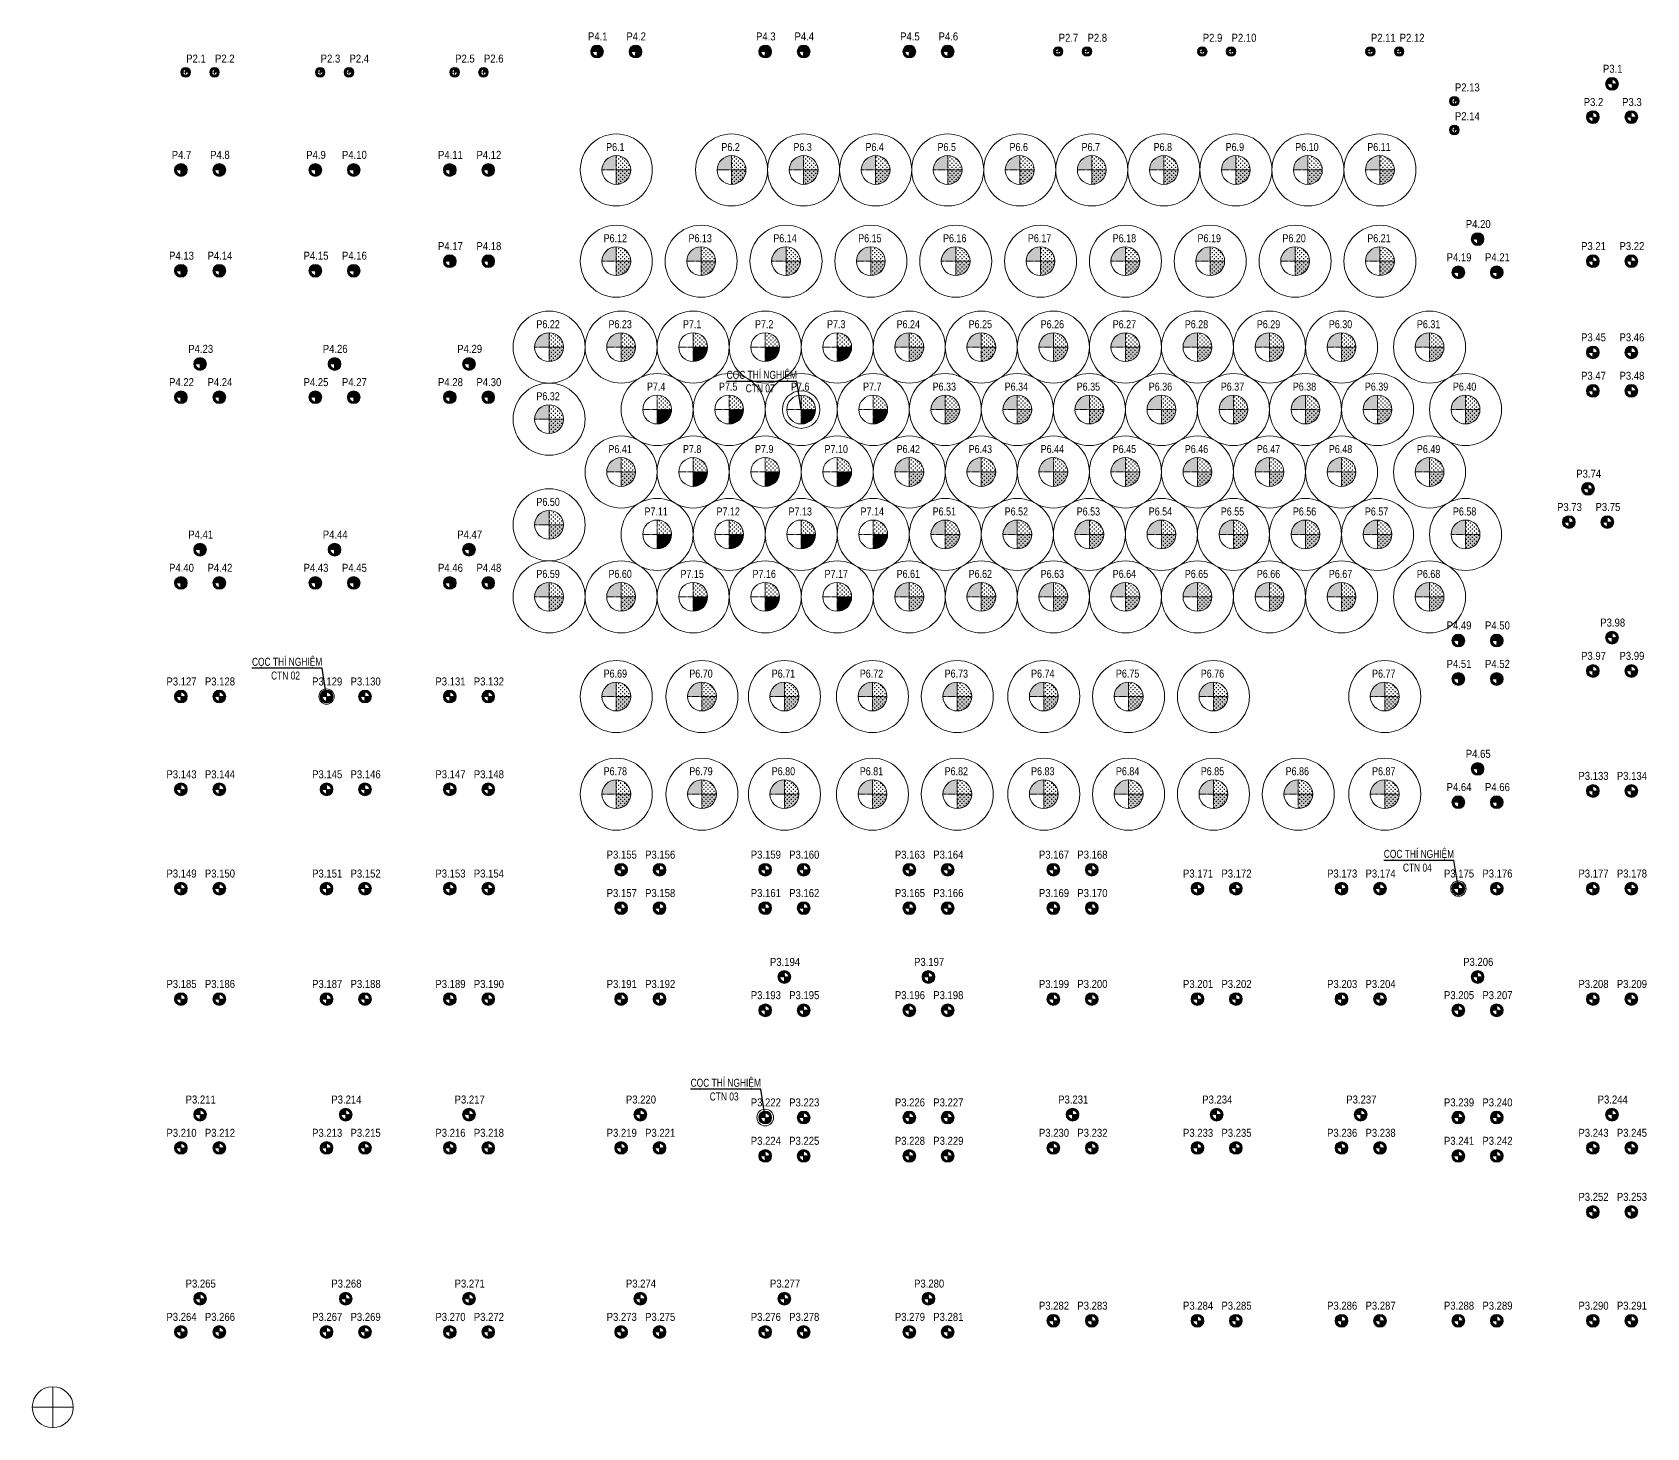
# Model space of a CAD drawing. Header units: millimetres. Extents: x -1281 to 210260, y -1281 to 85902.
# Drawn here: x -1281 to 99564, y -1281 to 85902 of the extents above; entities that cross this region are included whole.
import ezdxf
from ezdxf.enums import TextEntityAlignment as Align

# ---------------------------------------------------------------- set-up
doc = ezdxf.new("R2010")
doc.units = ezdxf.units.MM
doc.linetypes.add('CENTER2', pattern=[1.125, 0.75, -0.125, 0.125, -0.125])
doc.layers.get('0').update_dxf_attribs({"lineweight": 20})
doc.layers.get('Defpoints').update_dxf_attribs({"color": 151, "lineweight": 9})
doc.layers.add('3T-PileName', color=4, linetype='Continuous')
for name, color, linetype, lineweight in [('NDC_S_AXIS', 5, 'CENTER2', 13), ('NDC_S_DIM', 1, 'Continuous', 15), ('NDC_S_HATCH MATERIAL', 8, 'Continuous', 13), ('NDC_S_VN TEXT', 7, 'Continuous', 20)]:
    doc.layers.add(name, color=color, linetype=linetype, lineweight=lineweight)
doc.styles.add('DTC-250', font='arial.ttf', dxfattribs={"width": 0.8})
doc.styles.add('NDC_ARIAL', font='arial.ttf', dxfattribs={"width": 0.85})
doc.styles.add('NDC_DIM', font='', dxfattribs={"width": 0.75})
doc.styles.get('NDC_DIM').set_extended_font_data('Dotum')
doc.dimstyles.new('NDC_dim_200', dxfattribs={"dimscale": 200, "dimtxt": 2.2, "dimasz": 1.5, "dimexe": 1.5, "dimexo": 2.5, "dimgap": 1, "dimtad": 1, "dimdec": 0, "dimzin": 0, "dimdsep": 46, "dimtxsty": 'NDC_DIM', "dimblk": 'DIMMARK', "dimcen": 0.09, "dimdle": 1.2, "dimclrd": 1, "dimclre": 1, "dimclrt": 3, "dimadec": 0, "dimazin": 0, "dimtfac": 1, "dimtdec": 0, "dimtix": 1, "dimtofl": 0, "dimtmove": 0, "dimatfit": 3, "dimfxl": 6, "dimfxlon": 1, "dimtolj": 1, "dimtzin": 0, "dimarcsym": 0})
pattern_1 = [(0, (-3e-11, 0), (0, 55.88), [40.64, -15.24]), (90, (-3e-11, 0), (-55.88, 3e-15), [40.64, -15.24])]
pattern_2 = [(0, (0, 0), (0, 55.88), [40.64, -15.24]), (90, (0, 0), (-55.88, 3e-15), [40.64, -15.24])]

# ---------------------------------------------------------------- blocks, each defined once
blk = doc.blocks.new('D1200')
h = blk.add_hatch(color=251)
h.dxf.hatch_style = 1
edge = h.paths.add_edge_path()
edge.add_line((0, 400), (0, 280))
edge.add_arc((0, 0), 280, 0, 90, ccw=False)
edge.add_line((280, 0), (400, 0))
edge.add_arc((0, 0), 400, 360, 450)
edge = h.paths.add_edge_path()
edge.add_line((0, 280), (0, 400))
edge.add_arc((0, 0), 400, 90, 180)
edge.add_line((-400, 0), (-280, 0))
edge.add_arc((0, 0), 280, 90, 180, ccw=False)
edge = h.paths.add_edge_path()
edge.add_line((-280, 0), (-400, 0))
edge.add_arc((0, 0), 400, 180, 270)
edge.add_line((0, -400), (0, -280))
edge.add_arc((0, 0), 280, 180, 270, ccw=False)
edge = h.paths.add_edge_path()
edge.add_line((400, 0), (280, 0))
edge.add_arc((0, 0), 280, -90, 0, ccw=False)
edge.add_line((0, -280), (0, -400))
edge.add_arc((0, 0), 400, 270, 360)
at = {"layer": 'NDC_S_HATCH MATERIAL'}
h = blk.add_hatch(dxfattribs=at)
h.set_pattern_fill('ANGLE', color=251, scale=8)
h.set_pattern_definition(pattern_1)
edge = h.paths.add_edge_path()
edge.add_arc((0, 0), 280, 90, 180)
edge.add_line((-280, 0), (0, 0))
edge.add_line((0, 0), (0, 280))
h = blk.add_hatch(dxfattribs=at)
h.set_pattern_fill('ANGLE', color=251, scale=8)
h.set_pattern_definition(pattern_1)
edge = h.paths.add_edge_path()
edge.add_arc((0, 0), 280, 270, 360)
edge.add_line((280, 0), (0, 0))
edge.add_line((0, 0), (0, -280))
at = {"ltscale": 100}
for radius in [400, 280]:
    blk.add_circle((0, 0), radius, dxfattribs=at)
at = {"layer": 'NDC_S_AXIS', "ltscale": 250}
for p, q in [((-400, 0), (400, 0)), ((0, 400), (0, -400))]:
    blk.add_line(p, q, dxfattribs=at)
blk = doc.blocks.new('DIMMARK')
at = {"layer": 'NDC_S_DIM', "color": 1}
blk.add_line((-1.5, 0), (1, 0), dxfattribs=at)
at = {"layer": 'NDC_S_DIM', "color": 2, "const_width": 0.1}
blk.add_lwpolyline([(-0.42, -0.42), (0.42, 0.42)], dxfattribs=at)
blk = doc.blocks.new('PHC600')
h = blk.add_hatch(color=251)
h.dxf.hatch_style = 1
h.paths.add_polyline_path([(0, 300, 0.4142136), (-300, 0), (-180, 0, -0.4142136), (0, 180)])
h.paths.add_polyline_path([(0, 300), (0, 180, -0.4142136), (180, 0), (300, 0, 0.4142136)])
h.paths.add_polyline_path([(300, 0), (180, 0, -0.4142136), (0, -180), (0, -300, 0.4142136)])
h.paths.add_polyline_path([(-180, 0), (-300, 0, 0.4142136), (0, -300), (0, -180, -0.4142136)])
h = blk.add_hatch()
h.set_pattern_fill('ANGLE', color=251, scale=5)
h.set_pattern_definition([(0, (0, 0), (0, 34.925), [25.4, -9.525]), (90, (0, 0), (-34.925, 2e-15), [25.4, -9.525])])
h.paths.add_polyline_path([(0, 180), (0, 0), (180, 0, 0.4142136)])
at = {"ltscale": 100}
for radius in [300, 180]:
    blk.add_circle((0, 0), radius, dxfattribs=at)
at = {"layer": 'NDC_S_AXIS', "ltscale": 200}
for p, q in [((-300, 0), (300, 0)), ((0, 300), (0, -300))]:
    blk.add_line(p, q, dxfattribs=at)
at = {"layer": '3T-PileName', "style": 'NDC_ARIAL', "width": 0.85}
blk.add_attdef('PILE.TAG', (34, 608), '', height=500, dxfattribs=at)
blk = doc.blocks.new('PHC800_P3')
h = blk.add_hatch(color=251)
h.dxf.hatch_style = 1
edge = h.paths.add_edge_path()
edge.add_line((0, 400), (0, 280))
edge.add_arc((0, 0), 280, 0, 90, ccw=False)
edge.add_line((280, 0), (400, 0))
edge.add_arc((0, 0), 400, 360, 450)
edge = h.paths.add_edge_path()
edge.add_line((0, 280), (0, 400))
edge.add_arc((0, 0), 400, 90, 180)
edge.add_line((-400, 0), (-280, 0))
edge.add_arc((0, 0), 280, 90, 180, ccw=False)
edge = h.paths.add_edge_path()
edge.add_line((-280, 0), (-400, 0))
edge.add_arc((0, 0), 400, 180, 270)
edge.add_line((0, -400), (0, -280))
edge.add_arc((0, 0), 280, 180, 270, ccw=False)
edge = h.paths.add_edge_path()
edge.add_line((400, 0), (280, 0))
edge.add_arc((0, 0), 280, -90, 0, ccw=False)
edge.add_line((0, -280), (0, -400))
edge.add_arc((0, 0), 400, 270, 360)
at = {"layer": 'NDC_S_HATCH MATERIAL'}
h = blk.add_hatch(dxfattribs=at)
h.set_pattern_fill('ANGLE', color=251, scale=8)
h.set_pattern_definition(pattern_2)
edge = h.paths.add_edge_path()
edge.add_arc((0, 0), 280, 90, 180)
edge.add_line((-280, 0), (0, 0))
edge.add_line((0, 0), (0, 280))
h = blk.add_hatch(dxfattribs=at)
h.set_pattern_fill('ANGLE', color=251, scale=8)
h.set_pattern_definition(pattern_2)
edge = h.paths.add_edge_path()
edge.add_arc((0, 0), 280, 270, 360)
edge.add_line((280, 0), (0, 0))
edge.add_line((0, 0), (0, -280))
at = {"ltscale": 100}
for radius in [400, 280]:
    blk.add_circle((0, 0), radius, dxfattribs=at)
at = {"layer": 'NDC_S_AXIS', "ltscale": 250}
for p, q in [((-400, 0), (400, 0)), ((0, 400), (0, -400))]:
    blk.add_line(p, q, dxfattribs=at)
at = {"layer": '3T-PileName', "style": 'NDC_ARIAL', "width": 0.85}
blk.add_attdef('PILE.TAG', text='', height=500, dxfattribs=at).set_placement((41, 694), align=Align.CENTER)
blk = doc.blocks.new('PHC800_P4')
h = blk.add_hatch(color=251)
h.dxf.hatch_style = 1
edge = h.paths.add_edge_path()
edge.add_line((0, 400), (0, 280))
edge.add_arc((0, 0), 280, 0, 90, ccw=False)
edge.add_line((280, 0), (400, 0))
edge.add_arc((0, 0), 400, 360, 450)
edge = h.paths.add_edge_path()
edge.add_line((0, 280), (0, 400))
edge.add_arc((0, 0), 400, 90, 180)
edge.add_line((-400, 0), (-280, 0))
edge.add_arc((0, 0), 280, 90, 180, ccw=False)
edge = h.paths.add_edge_path()
edge.add_line((-280, 0), (-400, 0))
edge.add_arc((0, 0), 400, 180, 270)
edge.add_line((0, -400), (0, -280))
edge.add_arc((0, 0), 280, 180, 270, ccw=False)
edge = h.paths.add_edge_path()
edge.add_line((400, 0), (280, 0))
edge.add_arc((0, 0), 280, -90, 0, ccw=False)
edge.add_line((0, -280), (0, -400))
edge.add_arc((0, 0), 400, 270, 360)
at = {"layer": 'NDC_S_HATCH MATERIAL'}
h = blk.add_hatch(dxfattribs=at)
h.set_pattern_fill('ANGLE', color=251, scale=8)
h.set_pattern_definition(pattern_2)
edge = h.paths.add_edge_path()
edge.add_arc((0, 0), 280, 90, 180)
edge.add_line((-280, 0), (0, 0))
edge.add_line((0, 0), (0, 280))
h = blk.add_hatch(dxfattribs=at)
h.set_pattern_fill('ANGLE', color=251, scale=8)
h.set_pattern_definition([(0, (0, 0), (0, 55.88), [40.64, -15.24]), (90, (0, 0), (-55.88, 3e-15), [40.64, -15.24])])
h.paths.add_polyline_path([(0, 280), (0, 0), (280, 0, 0.4142136)])
h = blk.add_hatch(dxfattribs=at)
h.set_pattern_fill('ANGLE', color=251, scale=8)
h.set_pattern_definition(pattern_2)
edge = h.paths.add_edge_path()
edge.add_arc((0, 0), 280, 270, 360)
edge.add_line((280, 0), (0, 0))
edge.add_line((0, 0), (0, -280))
at = {"ltscale": 100}
for radius in [400, 280]:
    blk.add_circle((0, 0), radius, dxfattribs=at)
at = {"layer": 'NDC_S_AXIS', "ltscale": 250}
for p, q in [((-400, 0), (400, 0)), ((0, 400), (0, -400))]:
    blk.add_line(p, q, dxfattribs=at)
at = {"layer": '3T-PileName', "style": 'NDC_ARIAL', "width": 0.85}
blk.add_attdef('PILE.TAG', text='', height=500, dxfattribs=at).set_placement((41, 694), align=Align.CENTER)
blk = doc.blocks.new('P6')
h = blk.add_hatch(color=251)
h.dxf.hatch_style = 1
h.paths.add_polyline_path([(0, 900, 0.4142136), (-900, 0), (0, 0)])
h.paths.add_polyline_path([(900, 0), (0, 0), (0, -900, 0.4142136)])
at = {"layer": 'NDC_S_HATCH MATERIAL'}
h = blk.add_hatch(dxfattribs=at)
h.set_pattern_fill('CROSS', color=256, scale=20)
edge = h.paths.add_edge_path()
edge.add_line((0, 900), (0, 0))
edge.add_line((0, 0), (900, 0))
edge.add_arc((4, 4), 896, 359.72757, 450.27243)
edge = h.paths.add_edge_path()
edge.add_line((900, 0), (0, 0))
edge.add_line((0, 0), (0, -900))
edge.add_arc((0, 0), 900, 270, 360)
at = {"ltscale": 100}
blk.add_circle((0, 0), 900, dxfattribs=at)
at = {"layer": 'Defpoints', "color": 251, "true_color": 0x4c4c4d}
blk.add_circle((0, 0), 2250, dxfattribs=at)
at = {"layer": 'NDC_S_AXIS', "ltscale": 250}
for p, q in [((-900, 0), (900, 0)), ((0, 900), (0, -900))]:
    blk.add_line(p, q, dxfattribs=at)
at = {"layer": '3T-PileName', "style": 'DTC-250', "width": 0.8}
blk.add_attdef('PILE.TAG', text='', height=500, dxfattribs=at).set_placement((-61, 1184), align=Align.CENTER)
blk = doc.blocks.new('P7')
h = blk.add_hatch(color=251)
h.dxf.hatch_style = 1
h.paths.add_polyline_path([(900, 0), (0, 0), (0, -900, 0.4142136)])
at = {"layer": 'NDC_S_HATCH MATERIAL'}
h = blk.add_hatch(dxfattribs=at)
h.set_pattern_fill('CROSS', color=256, scale=20)
edge = h.paths.add_edge_path()
edge.add_line((0, 900), (0, 0))
edge.add_line((0, 0), (900, 0))
edge.add_arc((4, 4), 896, 359.72757, 450.27243)
edge = h.paths.add_edge_path()
edge.add_line((900, 0), (0, 0))
edge.add_line((0, 0), (0, -900))
edge.add_arc((0, 0), 900, 270, 360)
at = {"ltscale": 100}
blk.add_circle((0, 0), 900, dxfattribs=at)
at = {"layer": 'Defpoints', "color": 251, "true_color": 0x4c4c4d}
blk.add_circle((0, 0), 2250, dxfattribs=at)
at = {"layer": 'NDC_S_AXIS', "ltscale": 250}
for p, q in [((-900, 0), (900, 0)), ((0, 900), (0, -900))]:
    blk.add_line(p, q, dxfattribs=at)
at = {"layer": '3T-PileName', "style": 'DTC-250', "width": 0.8}
blk.add_attdef('PILE.TAG', text='', height=500, dxfattribs=at).set_placement((-61, 1184), align=Align.CENTER)

msp = doc.modelspace()

# ---------------------------------------------------------------- linework, layer by layer
at = {"layer": 'Defpoints'}
for p, q in [((0, 1281), (0, -1281)), ((-1281, 0), (1281, 0))]:
    msp.add_line(p, q, dxfattribs=at)
msp.add_circle((0, 0), 1281, dxfattribs=at)
at = {"layer": 'NDC_S_VN TEXT'}
for centre, radius in [((46750, 62330), 1173), ((17100, 44400), 479), ((87800, 32400), 479), ((44500, 18100), 520)]:
    msp.add_circle(centre, radius, dxfattribs=at)

# ---------------------------------------------------------------- block references
for name, p, values in [('PHC800_P4', (34000, 84700), {'PILE.TAG': 'P4.1'}), ('PHC800_P4', (36400, 84700), {'PILE.TAG': 'P4.2'}), ('PHC800_P4', (44500, 84700), {'PILE.TAG': 'P4.3'}), ('PHC800_P4', (46900, 84700), {'PILE.TAG': 'P4.4'}), ('PHC800_P4', (53500, 84700), {'PILE.TAG': 'P4.5'}), ('PHC800_P4', (55900, 84700), {'PILE.TAG': 'P4.6'}), ('PHC600', (62800, 84700), {'PILE.TAG': 'P2.7'}), ('PHC600', (64600, 84700), {'PILE.TAG': 'P2.8'}), ('PHC600', (71800, 84701), {'PILE.TAG': 'P2.9'}), ('PHC600', (73600, 84701), {'PILE.TAG': 'P2.10'}), ('PHC600', (82300, 84700), {'PILE.TAG': 'P2.11'}), ('PHC600', (84100, 84700), {'PILE.TAG': 'P2.12'}), ('PHC600', (8300, 83400), {'PILE.TAG': 'P2.1'}), ('PHC600', (10100, 83400), {'PILE.TAG': 'P2.2'}), ('PHC600', (16700, 83400), {'PILE.TAG': 'P2.3'}), ('PHC600', (18500, 83400), {'PILE.TAG': 'P2.4'}), ('PHC600', (25100, 83400), {'PILE.TAG': 'P2.5'}), ('PHC600', (26900, 83400), {'PILE.TAG': 'P2.6'}), ('PHC800_P3', (97400, 82680), {'PILE.TAG': 'P3.1'}), ('PHC600', (87550, 81600), {'PILE.TAG': 'P2.13'}), ('PHC800_P3', (96200, 80600), {'PILE.TAG': 'P3.2'}), ('PHC800_P3', (98600, 80600), {'PILE.TAG': 'P3.3'}), ('PHC600', (87550, 79800), {'PILE.TAG': 'P2.14'}), ('P6', (35200, 77300), {'PILE.TAG': 'P6.1'}), ('P6', (42400, 77300), {'PILE.TAG': 'P6.2'}), ('P6', (46900, 77300), {'PILE.TAG': 'P6.3'}), ('P6', (51400, 77300), {'PILE.TAG': 'P6.4'}), ('P6', (55900, 77300), {'PILE.TAG': 'P6.5'}), ('P6', (60400, 77300), {'PILE.TAG': 'P6.6'}), ('P6', (64900, 77300), {'PILE.TAG': 'P6.7'}), ('P6', (69400, 77300), {'PILE.TAG': 'P6.8'}), ('P6', (73900, 77300), {'PILE.TAG': 'P6.9'}), ('P6', (78400, 77300), {'PILE.TAG': 'P6.10'}), ('P6', (82900, 77300), {'PILE.TAG': 'P6.11'}), ('PHC800_P4', (8000, 77300), {'PILE.TAG': 'P4.7'}), ('PHC800_P4', (10400, 77300), {'PILE.TAG': 'P4.8'}), ('PHC800_P4', (16400, 77300), {'PILE.TAG': 'P4.9'}), ('PHC800_P4', (18800, 77300), {'PILE.TAG': 'P4.10'}), ('PHC800_P4', (24800, 77300), {'PILE.TAG': 'P4.11'}), ('PHC800_P4', (27200, 77300), {'PILE.TAG': 'P4.12'}), ('P6', (35200, 71600), {'PILE.TAG': 'P6.12'}), ('P6', (40500, 71600), {'PILE.TAG': 'P6.13'}), ('P6', (45800, 71600), {'PILE.TAG': 'P6.14'}), ('P6', (51100, 71600), {'PILE.TAG': 'P6.15'}), ('P6', (56400, 71600), {'PILE.TAG': 'P6.16'}), ('P6', (61700, 71600), {'PILE.TAG': 'P6.17'}), ('P6', (67000, 71600), {'PILE.TAG': 'P6.18'}), ('P6', (72300, 71600), {'PILE.TAG': 'P6.19'}), ('P6', (77600, 71600), {'PILE.TAG': 'P6.20'}), ('P6', (82900, 71600), {'PILE.TAG': 'P6.21'}), ('PHC800_P4', (89000, 72980), {'PILE.TAG': 'P4.20'}), ('PHC800_P4', (24800, 71600), {'PILE.TAG': 'P4.17'}), ('PHC800_P4', (27200, 71600), {'PILE.TAG': 'P4.18'}), ('PHC800_P3', (96200, 71600), {'PILE.TAG': 'P3.21'}), ('PHC800_P3', (98600, 71600), {'PILE.TAG': 'P3.22'}), ('PHC800_P4', (8000, 71000), {'PILE.TAG': 'P4.13'}), ('PHC800_P4', (10400, 71000), {'PILE.TAG': 'P4.14'}), ('PHC800_P4', (16400, 71000), {'PILE.TAG': 'P4.15'}), ('PHC800_P4', (18800, 71000), {'PILE.TAG': 'P4.16'}), ('PHC800_P4', (87800, 70900), {'PILE.TAG': 'P4.19'}), ('PHC800_P4', (90200, 70900), {'PILE.TAG': 'P4.21'}), ('P6', (31000, 66230), {'PILE.TAG': 'P6.22'}), ('P6', (35500, 66230), {'PILE.TAG': 'P6.23'}), ('P6', (53500, 66230), {'PILE.TAG': 'P6.24'}), ('P6', (58000, 66230), {'PILE.TAG': 'P6.25'}), ('P6', (62500, 66230), {'PILE.TAG': 'P6.26'}), ('P6', (67000, 66230), {'PILE.TAG': 'P6.27'}), ('P6', (71500, 66230), {'PILE.TAG': 'P6.28'}), ('P6', (76000, 66230), {'PILE.TAG': 'P6.29'}), ('P6', (80500, 66230), {'PILE.TAG': 'P6.30'}), ('P6', (86000, 66230), {'PILE.TAG': 'P6.31'}), ('PHC800_P3', (96200, 65900), {'PILE.TAG': 'P3.45'}), ('PHC800_P3', (98600, 65900), {'PILE.TAG': 'P3.46'}), ('PHC800_P4', (9200, 65180), {'PILE.TAG': 'P4.23'}), ('PHC800_P4', (17600, 65180), {'PILE.TAG': 'P4.26'}), ('PHC800_P4', (26000, 65180), {'PILE.TAG': 'P4.29'}), ('P6', (55750, 62330), {'PILE.TAG': 'P6.33'}), ('P6', (60250, 62330), {'PILE.TAG': 'P6.34'}), ('P6', (64750, 62330), {'PILE.TAG': 'P6.35'}), ('P6', (69250, 62330), {'PILE.TAG': 'P6.36'}), ('P6', (73750, 62330), {'PILE.TAG': 'P6.37'}), ('P6', (78250, 62330), {'PILE.TAG': 'P6.38'}), ('P6', (82750, 62330), {'PILE.TAG': 'P6.39'}), ('P6', (88250, 62330), {'PILE.TAG': 'P6.40'}), ('PHC800_P3', (96200, 63500), {'PILE.TAG': 'P3.47'}), ('PHC800_P3', (98600, 63500), {'PILE.TAG': 'P3.48'}), ('PHC800_P4', (8000, 63100), {'PILE.TAG': 'P4.22'}), ('PHC800_P4', (10400, 63100), {'PILE.TAG': 'P4.24'}), ('PHC800_P4', (16400, 63100), {'PILE.TAG': 'P4.25'}), ('PHC800_P4', (18800, 63100), {'PILE.TAG': 'P4.27'}), ('PHC800_P4', (24800, 63100), {'PILE.TAG': 'P4.28'}), ('PHC800_P4', (27200, 63100), {'PILE.TAG': 'P4.30'}), ('P6', (31000, 61730), {'PILE.TAG': 'P6.32'}), ('P6', (35500, 58430), {'PILE.TAG': 'P6.41'}), ('P6', (53500, 58430), {'PILE.TAG': 'P6.42'}), ('P6', (58000, 58430), {'PILE.TAG': 'P6.43'}), ('P6', (62500, 58430), {'PILE.TAG': 'P6.44'}), ('P6', (67000, 58430), {'PILE.TAG': 'P6.45'}), ('P6', (71500, 58430), {'PILE.TAG': 'P6.46'}), ('P6', (76000, 58430), {'PILE.TAG': 'P6.47'}), ('P6', (80500, 58430), {'PILE.TAG': 'P6.48'}), ('P6', (86000, 58430), {'PILE.TAG': 'P6.49'}), ('PHC800_P3', (95900, 57380), {'PILE.TAG': 'P3.74'}), ('P6', (31000, 55130), {'PILE.TAG': 'P6.50'}), ('P6', (55750, 54530), {'PILE.TAG': 'P6.51'}), ('P6', (60250, 54530), {'PILE.TAG': 'P6.52'}), ('P6', (64750, 54530), {'PILE.TAG': 'P6.53'}), ('P6', (69250, 54530), {'PILE.TAG': 'P6.54'}), ('P6', (73750, 54530), {'PILE.TAG': 'P6.55'}), ('P6', (78250, 54530), {'PILE.TAG': 'P6.56'}), ('P6', (82750, 54530), {'PILE.TAG': 'P6.57'}), ('P6', (88250, 54530), {'PILE.TAG': 'P6.58'}), ('PHC800_P3', (94700, 55300), {'PILE.TAG': 'P3.73'}), ('PHC800_P3', (97100, 55300), {'PILE.TAG': 'P3.75'}), ('PHC800_P4', (9200, 53580), {'PILE.TAG': 'P4.41'}), ('PHC800_P4', (17600, 53580), {'PILE.TAG': 'P4.44'}), ('PHC800_P4', (26000, 53580), {'PILE.TAG': 'P4.47'}), ('PHC800_P4', (8000, 51500), {'PILE.TAG': 'P4.40'}), ('PHC800_P4', (10400, 51500), {'PILE.TAG': 'P4.42'}), ('PHC800_P4', (16400, 51500), {'PILE.TAG': 'P4.43'}), ('PHC800_P4', (18800, 51500), {'PILE.TAG': 'P4.45'}), ('PHC800_P4', (24800, 51500), {'PILE.TAG': 'P4.46'}), ('PHC800_P4', (27200, 51500), {'PILE.TAG': 'P4.48'}), ('P6', (31000, 50630), {'PILE.TAG': 'P6.59'}), ('P6', (35500, 50630), {'PILE.TAG': 'P6.60'}), ('P6', (53500, 50630), {'PILE.TAG': 'P6.61'}), ('P6', (58000, 50630), {'PILE.TAG': 'P6.62'}), ('P6', (62500, 50630), {'PILE.TAG': 'P6.63'}), ('P6', (67000, 50630), {'PILE.TAG': 'P6.64'}), ('P6', (71500, 50630), {'PILE.TAG': 'P6.65'}), ('P6', (76000, 50630), {'PILE.TAG': 'P6.66'}), ('P6', (80500, 50630), {'PILE.TAG': 'P6.67'}), ('P6', (86000, 50630), {'PILE.TAG': 'P6.68'}), ('PHC800_P4', (87800, 47900), {'PILE.TAG': 'P4.49'}), ('PHC800_P4', (90200, 47900), {'PILE.TAG': 'P4.50'}), ('PHC800_P3', (97400, 48080), {'PILE.TAG': 'P3.98'}), ('P6', (35200, 44400), {'PILE.TAG': 'P6.69'}), ('P6', (40550, 44400), {'PILE.TAG': 'P6.70'}), ('P6', (45700, 44400), {'PILE.TAG': 'P6.71'}), ('P6', (51200, 44400), {'PILE.TAG': 'P6.72'}), ('P6', (56500, 44400), {'PILE.TAG': 'P6.73'}), ('P6', (61900, 44400), {'PILE.TAG': 'P6.74'}), ('P6', (67200, 44400), {'PILE.TAG': 'P6.75'}), ('P6', (72500, 44400), {'PILE.TAG': 'P6.76'}), ('P6', (83200, 44400), {'PILE.TAG': 'P6.77'}), ('PHC800_P4', (87800, 45500), {'PILE.TAG': 'P4.51'}), ('PHC800_P4', (90200, 45500), {'PILE.TAG': 'P4.52'}), ('PHC800_P3', (96200, 46000), {'PILE.TAG': 'P3.97'}), ('PHC800_P3', (98600, 46000), {'PILE.TAG': 'P3.99'}), ('PHC800_P3', (8000, 44400), {'PILE.TAG': 'P3.127'}), ('PHC800_P3', (10400, 44400), {'PILE.TAG': 'P3.128'}), ('PHC800_P3', (17100, 44400), {'PILE.TAG': 'P3.129'}), ('PHC800_P3', (19500, 44400), {'PILE.TAG': 'P3.130'}), ('PHC800_P3', (24800, 44400), {'PILE.TAG': 'P3.131'}), ('PHC800_P3', (27200, 44400), {'PILE.TAG': 'P3.132'}), ('P6', (35200, 38300), {'PILE.TAG': 'P6.78'}), ('P6', (40550, 38300), {'PILE.TAG': 'P6.79'}), ('P6', (45700, 38300), {'PILE.TAG': 'P6.80'}), ('P6', (51200, 38300), {'PILE.TAG': 'P6.81'}), ('P6', (56500, 38300), {'PILE.TAG': 'P6.82'}), ('P6', (61900, 38300), {'PILE.TAG': 'P6.83'}), ('P6', (67200, 38300), {'PILE.TAG': 'P6.84'}), ('P6', (72500, 38300), {'PILE.TAG': 'P6.85'}), ('P6', (77800, 38300), {'PILE.TAG': 'P6.86'}), ('P6', (83200, 38300), {'PILE.TAG': 'P6.87'}), ('PHC800_P4', (89000, 39880), {'PILE.TAG': 'P4.65'}), ('PHC800_P3', (8000, 38600), {'PILE.TAG': 'P3.143'}), ('PHC800_P3', (10400, 38600), {'PILE.TAG': 'P3.144'}), ('PHC800_P3', (17100, 38600), {'PILE.TAG': 'P3.145'}), ('PHC800_P3', (19500, 38600), {'PILE.TAG': 'P3.146'}), ('PHC800_P3', (24800, 38600), {'PILE.TAG': 'P3.147'}), ('PHC800_P3', (27200, 38600), {'PILE.TAG': 'P3.148'}), ('PHC800_P3', (96200, 38500), {'PILE.TAG': 'P3.133'}), ('PHC800_P3', (98600, 38500), {'PILE.TAG': 'P3.134'}), ('PHC800_P4', (87800, 37800), {'PILE.TAG': 'P4.64'}), ('PHC800_P4', (90200, 37800), {'PILE.TAG': 'P4.66'}), ('PHC800_P3', (35500, 33580), {'PILE.TAG': 'P3.155'}), ('PHC800_P3', (37900, 33580), {'PILE.TAG': 'P3.156'}), ('PHC800_P3', (44500, 33580), {'PILE.TAG': 'P3.159'}), ('PHC800_P3', (46900, 33580), {'PILE.TAG': 'P3.160'}), ('PHC800_P3', (53500, 33580), {'PILE.TAG': 'P3.163'}), ('PHC800_P3', (55900, 33580), {'PILE.TAG': 'P3.164'}), ('PHC800_P3', (62500, 33580), {'PILE.TAG': 'P3.167'}), ('PHC800_P3', (64900, 33580), {'PILE.TAG': 'P3.168'}), ('PHC800_P3', (8000, 32400), {'PILE.TAG': 'P3.149'}), ('PHC800_P3', (10400, 32400), {'PILE.TAG': 'P3.150'}), ('PHC800_P3', (17100, 32400), {'PILE.TAG': 'P3.151'}), ('PHC800_P3', (19500, 32400), {'PILE.TAG': 'P3.152'}), ('PHC800_P3', (24800, 32400), {'PILE.TAG': 'P3.153'}), ('PHC800_P3', (27200, 32400), {'PILE.TAG': 'P3.154'}), ('PHC800_P3', (71500, 32400), {'PILE.TAG': 'P3.171'}), ('PHC800_P3', (73900, 32400), {'PILE.TAG': 'P3.172'}), ('PHC800_P3', (80500, 32400), {'PILE.TAG': 'P3.173'}), ('PHC800_P3', (82900, 32400), {'PILE.TAG': 'P3.174'}), ('PHC800_P3', (87800, 32400), {'PILE.TAG': 'P3.175'}), ('PHC800_P3', (90200, 32400), {'PILE.TAG': 'P3.176'}), ('PHC800_P3', (96200, 32400), {'PILE.TAG': 'P3.177'}), ('PHC800_P3', (98600, 32400), {'PILE.TAG': 'P3.178'}), ('PHC800_P3', (35500, 31180), {'PILE.TAG': 'P3.157'}), ('PHC800_P3', (37900, 31180), {'PILE.TAG': 'P3.158'}), ('PHC800_P3', (44500, 31180), {'PILE.TAG': 'P3.161'}), ('PHC800_P3', (46900, 31180), {'PILE.TAG': 'P3.162'}), ('PHC800_P3', (53500, 31180), {'PILE.TAG': 'P3.165'}), ('PHC800_P3', (55900, 31180), {'PILE.TAG': 'P3.166'}), ('PHC800_P3', (62500, 31180), {'PILE.TAG': 'P3.169'}), ('PHC800_P3', (64900, 31180), {'PILE.TAG': 'P3.170'}), ('PHC800_P3', (45700, 26880), {'PILE.TAG': 'P3.194'}), ('PHC800_P3', (54700, 26880), {'PILE.TAG': 'P3.197'}), ('PHC800_P3', (89000, 26880), {'PILE.TAG': 'P3.206'}), ('PHC800_P3', (8000, 25500), {'PILE.TAG': 'P3.185'}), ('PHC800_P3', (10400, 25500), {'PILE.TAG': 'P3.186'}), ('PHC800_P3', (17100, 25500), {'PILE.TAG': 'P3.187'}), ('PHC800_P3', (19500, 25500), {'PILE.TAG': 'P3.188'}), ('PHC800_P3', (24800, 25500), {'PILE.TAG': 'P3.189'}), ('PHC800_P3', (27200, 25500), {'PILE.TAG': 'P3.190'}), ('PHC800_P3', (35500, 25500), {'PILE.TAG': 'P3.191'}), ('PHC800_P3', (37900, 25500), {'PILE.TAG': 'P3.192'}), ('PHC800_P3', (62500, 25500), {'PILE.TAG': 'P3.199'}), ('PHC800_P3', (64900, 25500), {'PILE.TAG': 'P3.200'}), ('PHC800_P3', (71500, 25500), {'PILE.TAG': 'P3.201'}), ('PHC800_P3', (73900, 25500), {'PILE.TAG': 'P3.202'}), ('PHC800_P3', (80500, 25500), {'PILE.TAG': 'P3.203'}), ('PHC800_P3', (82900, 25500), {'PILE.TAG': 'P3.204'}), ('PHC800_P3', (96200, 25500), {'PILE.TAG': 'P3.208'}), ('PHC800_P3', (98600, 25500), {'PILE.TAG': 'P3.209'}), ('PHC800_P3', (44500, 24800), {'PILE.TAG': 'P3.193'}), ('PHC800_P3', (46900, 24800), {'PILE.TAG': 'P3.195'}), ('PHC800_P3', (53500, 24800), {'PILE.TAG': 'P3.196'}), ('PHC800_P3', (55900, 24800), {'PILE.TAG': 'P3.198'}), ('PHC800_P3', (87800, 24800), {'PILE.TAG': 'P3.205'}), ('PHC800_P3', (90200, 24800), {'PILE.TAG': 'P3.207'}), ('PHC800_P3', (9200, 18280), {'PILE.TAG': 'P3.211'}), ('PHC800_P3', (18300, 18280), {'PILE.TAG': 'P3.214'}), ('PHC800_P3', (26000, 18280), {'PILE.TAG': 'P3.217'}), ('PHC800_P3', (36700, 18280), {'PILE.TAG': 'P3.220'}), ('PHC800_P3', (44500, 18100), {'PILE.TAG': 'P3.222'}), ('PHC800_P3', (46900, 18100), {'PILE.TAG': 'P3.223'}), ('PHC800_P3', (53500, 18100), {'PILE.TAG': 'P3.226'}), ('PHC800_P3', (55900, 18100), {'PILE.TAG': 'P3.227'}), ('PHC800_P3', (63700, 18280), {'PILE.TAG': 'P3.231'}), ('PHC800_P3', (72700, 18280), {'PILE.TAG': 'P3.234'}), ('PHC800_P3', (81700, 18280), {'PILE.TAG': 'P3.237'}), ('PHC800_P3', (87800, 18100), {'PILE.TAG': 'P3.239'}), ('PHC800_P3', (90200, 18100), {'PILE.TAG': 'P3.240'}), ('PHC800_P3', (97400, 18280), {'PILE.TAG': 'P3.244'}), ('PHC800_P3', (8000, 16200), {'PILE.TAG': 'P3.210'}), ('PHC800_P3', (10400, 16200), {'PILE.TAG': 'P3.212'}), ('PHC800_P3', (17100, 16200), {'PILE.TAG': 'P3.213'}), ('PHC800_P3', (19500, 16200), {'PILE.TAG': 'P3.215'}), ('PHC800_P3', (24800, 16200), {'PILE.TAG': 'P3.216'}), ('PHC800_P3', (27200, 16200), {'PILE.TAG': 'P3.218'}), ('PHC800_P3', (35500, 16200), {'PILE.TAG': 'P3.219'}), ('PHC800_P3', (37900, 16200), {'PILE.TAG': 'P3.221'}), ('PHC800_P3', (62500, 16200), {'PILE.TAG': 'P3.230'}), ('PHC800_P3', (64900, 16200), {'PILE.TAG': 'P3.232'}), ('PHC800_P3', (71500, 16200), {'PILE.TAG': 'P3.233'}), ('PHC800_P3', (73900, 16200), {'PILE.TAG': 'P3.235'}), ('PHC800_P3', (80500, 16200), {'PILE.TAG': 'P3.236'}), ('PHC800_P3', (82900, 16200), {'PILE.TAG': 'P3.238'}), ('PHC800_P3', (96200, 16200), {'PILE.TAG': 'P3.243'}), ('PHC800_P3', (98600, 16200), {'PILE.TAG': 'P3.245'}), ('PHC800_P3', (44500, 15700), {'PILE.TAG': 'P3.224'}), ('PHC800_P3', (46900, 15700), {'PILE.TAG': 'P3.225'}), ('PHC800_P3', (53500, 15700), {'PILE.TAG': 'P3.228'}), ('PHC800_P3', (55900, 15700), {'PILE.TAG': 'P3.229'}), ('PHC800_P3', (87800, 15700), {'PILE.TAG': 'P3.241'}), ('PHC800_P3', (90200, 15700), {'PILE.TAG': 'P3.242'}), ('PHC800_P3', (96200, 12200), {'PILE.TAG': 'P3.252'}), ('PHC800_P3', (98600, 12200), {'PILE.TAG': 'P3.253'}), ('PHC800_P3', (9200, 6780), {'PILE.TAG': 'P3.265'}), ('PHC800_P3', (18300, 6780), {'PILE.TAG': 'P3.268'}), ('PHC800_P3', (26000, 6780), {'PILE.TAG': 'P3.271'}), ('PHC800_P3', (36700, 6780), {'PILE.TAG': 'P3.274'}), ('PHC800_P3', (45700, 6780), {'PILE.TAG': 'P3.277'}), ('PHC800_P3', (54700, 6780), {'PILE.TAG': 'P3.280'}), ('PHC800_P3', (62500, 5400), {'PILE.TAG': 'P3.282'}), ('PHC800_P3', (64900, 5400), {'PILE.TAG': 'P3.283'}), ('PHC800_P3', (71500, 5400), {'PILE.TAG': 'P3.284'}), ('PHC800_P3', (73900, 5400), {'PILE.TAG': 'P3.285'}), ('PHC800_P3', (80500, 5400), {'PILE.TAG': 'P3.286'}), ('PHC800_P3', (82900, 5400), {'PILE.TAG': 'P3.287'}), ('PHC800_P3', (87800, 5400), {'PILE.TAG': 'P3.288'}), ('PHC800_P3', (90200, 5400), {'PILE.TAG': 'P3.289'}), ('PHC800_P3', (96200, 5400), {'PILE.TAG': 'P3.290'}), ('PHC800_P3', (98600, 5400), {'PILE.TAG': 'P3.291'}), ('PHC800_P3', (8000, 4700), {'PILE.TAG': 'P3.264'}), ('PHC800_P3', (10400, 4700), {'PILE.TAG': 'P3.266'}), ('PHC800_P3', (17100, 4700), {'PILE.TAG': 'P3.267'}), ('PHC800_P3', (19500, 4700), {'PILE.TAG': 'P3.269'}), ('PHC800_P3', (24800, 4700), {'PILE.TAG': 'P3.270'}), ('PHC800_P3', (27200, 4700), {'PILE.TAG': 'P3.272'}), ('PHC800_P3', (35500, 4700), {'PILE.TAG': 'P3.273'}), ('PHC800_P3', (37900, 4700), {'PILE.TAG': 'P3.275'}), ('PHC800_P3', (44500, 4700), {'PILE.TAG': 'P3.276'}), ('PHC800_P3', (46900, 4700), {'PILE.TAG': 'P3.278'}), ('PHC800_P3', (53500, 4700), {'PILE.TAG': 'P3.279'}), ('PHC800_P3', (55900, 4700), {'PILE.TAG': 'P3.281'})]:
    msp.add_blockref(name, p).add_auto_attribs(values)
at = {"color": 0}
for p, values in [((40000, 66230), {'PILE.TAG': 'P7.1'}), ((44500, 66230), {'PILE.TAG': 'P7.2'}), ((49000, 66230), {'PILE.TAG': 'P7.3'}), ((37750, 62330), {'PILE.TAG': 'P7.4'}), ((42250, 62330), {'PILE.TAG': 'P7.5'}), ((46750, 62330), {'PILE.TAG': 'P7.6'}), ((51250, 62330), {'PILE.TAG': 'P7.7'}), ((40000, 58430), {'PILE.TAG': 'P7.8'}), ((44500, 58430), {'PILE.TAG': 'P7.9'}), ((49000, 58430), {'PILE.TAG': 'P7.10'}), ((37750, 54530), {'PILE.TAG': 'P7.11'}), ((42250, 54530), {'PILE.TAG': 'P7.12'}), ((46750, 54530), {'PILE.TAG': 'P7.13'}), ((51250, 54530), {'PILE.TAG': 'P7.14'}), ((40000, 50630), {'PILE.TAG': 'P7.15'}), ((44500, 50630), {'PILE.TAG': 'P7.16'}), ((49000, 50630), {'PILE.TAG': 'P7.17'})]:
    msp.add_blockref('P7', p, dxfattribs=at).add_auto_attribs(values)
msp.add_blockref('D1200', (72700, 18280))

# ---------------------------------------------------------------- texts
at = {"layer": 'NDC_S_DIM', "color": 3, "insert": (45639, 59544), "char_height": 440, "attachment_point": 9, "style": 'NDC_DIM'}
msp.add_mtext('\\A1;', dxfattribs=at)
at = {"layer": 'NDC_S_VN TEXT', "style": 'NDC_ARIAL', "width": 0.75}
for s, p in [('CỌC THÍ NGHIỆM', (42092, 64501)), ('CTN 07', (43283, 63658)), ('CỌC THÍ NGHIỆM', (12442, 46571)), ('CTN 02', (13636, 45714)), ('CỌC THÍ NGHIỆM', (83142, 34571)), ('CTN 04', (84336, 33714)), ('CỌC THÍ NGHIỆM', (39842, 20271)), ('CTN 03', (41036, 19414))]:
    msp.add_text(s, height=500, rotation=360, dxfattribs=at).set_placement(p, align=Align.MIDDLE_LEFT)

# ---------------------------------------------------------------- leaders
at = {"layer": 'NDC_S_VN TEXT'}
for points in [[(46750, 62330), (46471, 64094), (42089, 64094)], [(17100, 44400), (16821, 46164), (12439, 46164)], [(87800, 32400), (87521, 34164), (83139, 34164)], [(44500, 18100), (44221, 19864), (39839, 19864)]]:
    msp.add_leader(points, dimstyle='NDC_dim_200', override={"dimgap": 1, "dimtad": 0}, dxfattribs=at)

doc.saveas('drawing.dxf')
